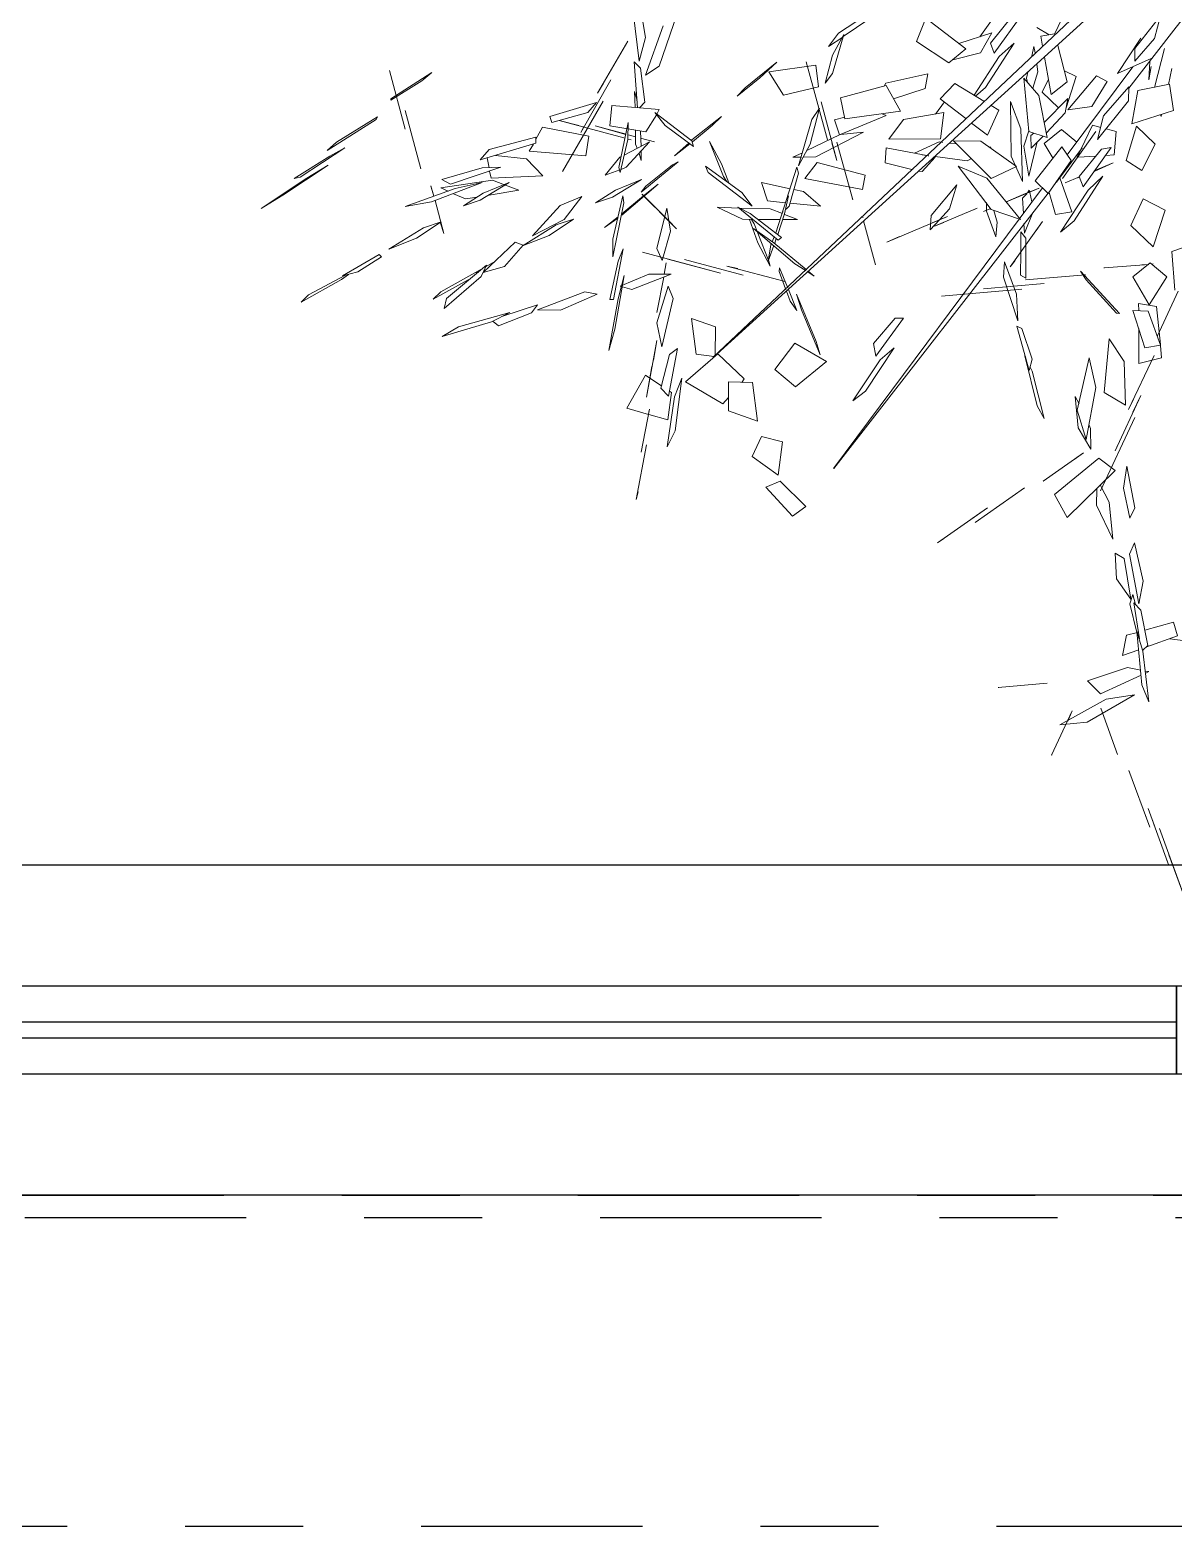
# Model space of a CAD drawing. Header units: metres. Extents: x 42 to 199, y -121 to 268.
# Drawn here: x 90.9 to 91.869, y -54.869 to -53.59 of the extents above; entities that cross this region are included whole.
import ezdxf

# ---------------------------------------------------------------- set-up
doc = ezdxf.new("R2010")
doc.units = ezdxf.units.M
doc.header["$LTSCALE"] = 0.3
doc.linetypes.add('CENTER', pattern=[2, 1.25, -0.25, 0.25, -0.25])
doc.layers.get('0').update_dxf_attribs({"color": 8})
for name, color, linetype in [('A-DWV', 8, 'Continuous'), ('A-ELEVATION 3', 8, 'Continuous'), ('A-Glass', 8, 'Continuous'), ('A-Pelmet', 8, 'CENTER')]:
    doc.layers.add(name, color=color, linetype=linetype)
doc.layers.add('A-LANDSCAPE', color=8, linetype='Continuous', lineweight=5)
doc.layers.add('DA HOUSE ARCH LAYOUT', color=8, linetype='Continuous', lineweight=9)

# ---------------------------------------------------------------- blocks, each defined once
blk = doc.blocks.new('*U145')
at = {"color": 8}
for points in [[(1.5858, -0.025), (1.6358, -0.025), (1.6358, 0.05), (1.5858, 0.05)], [(1.6358, 0.05), (1.6358, -0.025), (3.3483, -0.025), (3.3483, 0.05)], [(3.3983, -0.025), (3.3483, -0.025), (3.3483, 0.05), (3.3983, 0.05)]]:
    blk.add_lwpolyline(points, close=True, dxfattribs=at)
at = {"layer": 'A-Glass', "color": 8}
blk.add_lwpolyline([(1.6358, 0.0195), (1.6358, 0.0055), (3.3483, 0.0055), (3.3483, 0.0195)], close=True, dxfattribs=at)
blk = doc.blocks.new('02PTRX29')
at = {"color": 8, "linetype": 'Continuous', "transparency": 33554572}
for p, q in [((0.26547, -0.24593), (0.10873, -0.10361)), ((0.11272, -0.10171), (0.26547, -0.2458)), ((0.16281, -0.12258), (0.15238, -0.10766)), ((0.21728, -0.12119), (0.20058, -0.11019)), ((0.29147, -0.12284), (0.29394, -0.10829)), ((0.08919, -0.12119), (0.08179, -0.11183)), ((0.09564, -0.12322), (0.09336, -0.11449)), ((0.10323, -0.12701), (0.09336, -0.11449)), ((0.13416, -0.12157), (0.1298, -0.11246)), ((0.15731, -0.12891), (0.14649, -0.11373)), ((0.15029, -0.11449), (0.15883, -0.12499)), ((0.16832, -0.12714), (0.18369, -0.11537)), ((0.18369, -0.11537), (0.18729, -0.12436)), ((0.21538, -0.12246), (0.20513, -0.1155)), ((0.28616, -0.13384), (0.27933, -0.11373)), ((0.29394, -0.13195), (0.29622, -0.1131)), ((0.10551, -0.14232), (0.08919, -0.12119)), ((0.13397, -0.1217), (0.13416, -0.12145)), ((0.13947, -0.12233), (0.13416, -0.12145)), ((0.13625, -0.12183), (0.14099, -0.11892)), ((0.17097, -0.12512), (0.15826, -0.12107)), ((0.15826, -0.12107), (0.16262, -0.12878)), ((0.21519, -0.1217), (0.21955, -0.13663)), ((0.21955, -0.12967), (0.21519, -0.1217)), ((0.21728, -0.12119), (0.22107, -0.12625)), ((0.28464, -0.11828), (0.29147, -0.13726)), ((0.09184, -0.12701), (0.09564, -0.14207)), ((0.09564, -0.12322), (0.10323, -0.13195)), ((0.10987, -0.13663), (0.10095, -0.12309)), ((0.10323, -0.12701), (0.10323, -0.13195)), ((0.12923, -0.13992), (0.13283, -0.12587)), ((0.13871, -0.12613), (0.13947, -0.12233)), ((0.14213, -0.12625), (0.14156, -0.12878)), ((0.14213, -0.12625), (0.14289, -0.13005)), ((0.14972, -0.12499), (0.16073, -0.14207)), ((0.15541, -0.13018), (0.14972, -0.12499)), ((0.15883, -0.12499), (0.15731, -0.12891)), ((0.16832, -0.12714), (0.17477, -0.13258)), ((0.18729, -0.12436), (0.17477, -0.13258)), ((0.21557, -0.12271), (0.22107, -0.12625)), ((0.29394, -0.13195), (0.29147, -0.12284)), ((0.2983, -0.12423), (0.29849, -0.12461)), ((0.2983, -0.12423), (0.30988, -0.14422)), ((0.09697, -0.13093), (0.10987, -0.13663)), ((0.09754, -0.13207), (0.09792, -0.13916)), ((0.13549, -0.14472), (0.13796, -0.13043)), ((0.14099, -0.13309), (0.14061, -0.13599)), ((0.16509, -0.14498), (0.15541, -0.13018)), ((0.16262, -0.12878), (0.17325, -0.13144)), ((0.2224, -0.14042), (0.21955, -0.12967)), ((0.22145, -0.16218), (0.22961, -0.1322)), ((0.241, -0.13233), (0.24745, -0.1384)), ((0.25314, -0.14219), (0.241, -0.13233)), ((0.29337, -0.1346), (0.29584, -0.1322)), ((0.29451, -0.14991), (0.29584, -0.1322)), ((0.09033, -0.14093), (0.089, -0.13473)), ((0.09697, -0.13397), (0.09792, -0.13916)), ((0.10399, -0.1341), (0.12923, -0.168)), ((0.11803, -0.13751), (0.11386, -0.13979)), ((0.12904, -0.15067), (0.11803, -0.13751)), ((0.12581, -0.13789), (0.13037, -0.13562)), ((0.12581, -0.13789), (0.12961, -0.14991)), ((0.1389, -0.14384), (0.13644, -0.1389)), ((0.14593, -0.13852), (0.14023, -0.1451)), ((0.14061, -0.13599), (0.14251, -0.14232)), ((0.14403, -0.15902), (0.14593, -0.13852)), ((0.14441, -0.13612), (0.14498, -0.13852)), ((0.1446, -0.14017), (0.14498, -0.13852)), ((0.18388, -0.14245), (0.18293, -0.13675)), ((0.18293, -0.13675), (0.19906, -0.14042)), ((0.2224, -0.14042), (0.21955, -0.13663)), ((0.226, -0.13346), (0.22487, -0.14181)), ((0.226, -0.13346), (0.24403, -0.13599)), ((0.23834, -0.14498), (0.24403, -0.13599)), ((0.24745, -0.1384), (0.25618, -0.14536)), ((0.29147, -0.13726), (0.28616, -0.13384)), ((0.29166, -0.14776), (0.29337, -0.1346)), ((0.31633, -0.1594), (0.30475, -0.13916)), ((0.37743, -0.13954), (0.37364, -0.13625)), ((0.37364, -0.13625), (0.38939, -0.14637)), ((0.38388, -0.15813), (0.38996, -0.13549)), ((0.08995, -0.1408), (0.08843, -0.15092)), ((0.10209, -0.14321), (0.08995, -0.1408)), ((0.10437, -0.15598), (0.10209, -0.14321)), ((0.10551, -0.14181), (0.11537, -0.15295)), ((0.10551, -0.14181), (0.1057, -0.14713)), ((0.11386, -0.13979), (0.11974, -0.1494)), ((0.13549, -0.14472), (0.12923, -0.13992)), ((0.13264, -0.14991), (0.1389, -0.14384)), ((0.16073, -0.14207), (0.16452, -0.14536)), ((0.17249, -0.14055), (0.1613, -0.14738)), ((0.17818, -0.14637), (0.17249, -0.14055)), ((0.19602, -0.14637), (0.18388, -0.14245)), ((0.19887, -0.14131), (0.19337, -0.15118)), ((0.19887, -0.14131), (0.21652, -0.14599)), ((0.19906, -0.14042), (0.19963, -0.14156)), ((0.22487, -0.14181), (0.23834, -0.14498)), ((0.25618, -0.14536), (0.25314, -0.14219)), ((0.29565, -0.14359), (0.2947, -0.147)), ((0.29565, -0.14359), (0.29546, -0.14978)), ((0.3076, -0.14042), (0.30988, -0.14422)), ((0.37743, -0.13954), (0.38939, -0.147)), ((0.11765, -0.16206), (0.1057, -0.14713)), ((0.11974, -0.1494), (0.12904, -0.15067)), ((0.12999, -0.15181), (0.12904, -0.14624)), ((0.12904, -0.14624), (0.13815, -0.15548)), ((0.14023, -0.1451), (0.13701, -0.1613)), ((0.14706, -0.15801), (0.15105, -0.14751)), ((0.15105, -0.14751), (0.15086, -0.16851)), ((0.1556, -0.1508), (0.15845, -0.14902)), ((0.1556, -0.1508), (0.15997, -0.16041)), ((0.16073, -0.14776), (0.16073, -0.14776)), ((0.16832, -0.15396), (0.17818, -0.14637)), ((0.17648, -0.14763), (0.17989, -0.15231)), ((0.21652, -0.14599), (0.21481, -0.15409)), ((0.22392, -0.14763), (0.21784, -0.17015)), ((0.22449, -0.15004), (0.22752, -0.15434)), ((0.22449, -0.15004), (0.22809, -0.16383)), ((0.28616, -0.15054), (0.30438, -0.14902)), ((0.28616, -0.15054), (0.28711, -0.15231)), ((0.29375, -0.14991), (0.29166, -0.14776)), ((0.30438, -0.14902), (0.30513, -0.15687)), ((0.30779, -0.14738), (0.32335, -0.17433)), ((0.32828, -0.1532), (0.31026, -0.14789)), ((0.31026, -0.14789), (0.31367, -0.15168)), ((0.38939, -0.147), (0.38939, -0.14637)), ((0.08843, -0.15092), (0.10437, -0.15598)), ((0.09298, -0.15244), (0.09317, -0.1532)), ((0.09317, -0.1532), (0.09336, -0.15257)), ((0.11537, -0.15295), (0.11765, -0.16206)), ((0.11955, -0.15662), (0.11632, -0.1575)), ((0.12543, -0.16889), (0.11955, -0.15662)), ((0.1372, -0.15952), (0.12999, -0.15181)), ((0.15997, -0.16041), (0.16604, -0.15573)), ((0.16775, -0.15434), (0.16775, -0.15434)), ((0.17799, -0.1618), (0.17667, -0.15168)), ((0.17667, -0.15168), (0.19223, -0.15434)), ((0.19223, -0.15434), (0.19792, -0.16193)), ((0.19337, -0.15118), (0.21481, -0.15409)), ((0.19887, -0.15282), (0.20039, -0.15219)), ((0.2169, -0.16028), (0.19887, -0.15282)), ((0.21481, -0.15345), (0.21879, -0.15446)), ((0.2169, -0.16028), (0.21879, -0.15446)), ((0.23265, -0.17218), (0.22752, -0.15434)), ((0.26225, -0.1532), (0.26585, -0.15674)), ((0.27363, -0.16218), (0.26225, -0.1532)), ((0.27363, -0.16256), (0.28787, -0.15168)), ((0.28787, -0.15168), (0.28388, -0.15674)), ((0.28711, -0.15244), (0.29128, -0.15915)), ((0.2983, -0.16206), (0.29811, -0.15548)), ((0.29811, -0.15548), (0.30172, -0.17281)), ((0.29925, -0.16155), (0.32468, -0.15472)), ((0.31367, -0.15168), (0.32753, -0.15548)), ((0.31709, -0.15674), (0.32468, -0.15472)), ((0.32753, -0.15548), (0.32828, -0.1532)), ((0.37781, -0.17331), (0.38388, -0.15092)), ((0.39451, -0.15333), (0.39508, -0.15434)), ((0.39451, -0.15333), (0.41026, -0.16307)), ((0.39508, -0.15434), (0.41387, -0.16636)), ((0.10266, -0.15699), (0.09545, -0.16383)), ((0.10665, -0.17015), (0.10266, -0.15699)), ((0.11424, -0.15801), (0.11044, -0.15902)), ((0.1112, -0.168), (0.11044, -0.15902)), ((0.11822, -0.15902), (0.13112, -0.17711)), ((0.12562, -0.16307), (0.1315, -0.15826)), ((0.1315, -0.15826), (0.13815, -0.16357)), ((0.13701, -0.1613), (0.14403, -0.15902)), ((0.13852, -0.16079), (0.14308, -0.16547)), ((0.14327, -0.16054), (0.14213, -0.15965)), ((0.14308, -0.16547), (0.14327, -0.16054)), ((0.14403, -0.15877), (0.14593, -0.16459)), ((0.14649, -0.17825), (0.14706, -0.15801)), ((0.17799, -0.1618), (0.19792, -0.16193)), ((0.226, -0.16876), (0.2076, -0.15927)), ((0.2076, -0.15927), (0.21652, -0.16016)), ((0.21652, -0.16016), (0.2169, -0.16028)), ((0.2169, -0.16028), (0.22942, -0.16636)), ((0.26585, -0.15674), (0.27344, -0.16294)), ((0.28388, -0.15674), (0.27306, -0.16471)), ((0.27363, -0.16218), (0.27382, -0.16243)), ((0.29337, -0.16155), (0.28806, -0.16294)), ((0.29128, -0.15915), (0.30513, -0.15687)), ((0.29318, -0.16471), (0.29337, -0.15889)), ((0.29527, -0.15851), (0.29527, -0.16383)), ((0.29811, -0.16028), (0.29527, -0.16104)), ((0.29811, -0.16193), (0.29697, -0.16218)), ((0.30115, -0.17483), (0.2983, -0.16206)), ((0.31083, -0.15687), (0.29887, -0.16003)), ((0.29906, -0.16016), (0.31083, -0.15687)), ((0.31329, -0.16079), (0.33113, -0.15737)), ((0.31443, -0.16838), (0.31329, -0.16079)), ((0.315, -0.15699), (0.31633, -0.1594)), ((0.33113, -0.15737), (0.3336, -0.16193)), ((0.3336, -0.16345), (0.3336, -0.16117)), ((0.3336, -0.16117), (0.35163, -0.16598)), ((0.10057, -0.17395), (0.09545, -0.16383)), ((0.1112, -0.168), (0.11443, -0.16825)), ((0.12315, -0.18027), (0.11234, -0.16509)), ((0.11613, -0.16585), (0.11234, -0.16509)), ((0.11613, -0.16585), (0.12467, -0.17635)), ((0.12353, -0.16534), (0.1334, -0.1785)), ((0.12505, -0.16357), (0.12505, -0.16357)), ((0.12771, -0.17015), (0.13131, -0.16484)), ((0.13131, -0.16484), (0.14156, -0.17799)), ((0.13473, -0.16939), (0.13815, -0.16357)), ((0.14403, -0.17622), (0.14099, -0.16345)), ((0.14593, -0.16459), (0.14403, -0.17622)), ((0.14877, -0.17243), (0.16243, -0.16269)), ((0.17306, -0.16256), (0.15845, -0.17711)), ((0.15864, -0.16496), (0.15921, -0.16496)), ((0.15921, -0.16496), (0.15864, -0.16496)), ((0.15864, -0.16496), (0.15883, -0.16522)), ((0.16243, -0.16269), (0.17306, -0.16256)), ((0.17439, -0.16345), (0.17192, -0.1637)), ((0.17724, -0.16319), (0.17705, -0.16319)), ((0.17781, -0.16307), (0.17856, -0.16294)), ((0.17856, -0.16294), (0.18805, -0.16737)), ((0.19887, -0.16534), (0.18331, -0.16825)), ((0.18331, -0.16825), (0.18502, -0.168)), ((0.19925, -0.17104), (0.19887, -0.16534)), ((0.21177, -0.18533), (0.21784, -0.16307)), ((0.21974, -0.16332), (0.21784, -0.17015)), ((0.22809, -0.16383), (0.23265, -0.17218)), ((0.23113, -0.16724), (0.23473, -0.16889)), ((0.2668, -0.16281), (0.26149, -0.17635)), ((0.26225, -0.17142), (0.2668, -0.16281)), ((0.27306, -0.16471), (0.27363, -0.16256)), ((0.27439, -0.1637), (0.28028, -0.16838)), ((0.28028, -0.16838), (0.27477, -0.16345)), ((0.29944, -0.168), (0.28995, -0.16294)), ((0.28995, -0.16294), (0.29887, -0.17268)), ((0.29318, -0.16661), (0.29318, -0.17015)), ((0.29318, -0.17015), (0.29394, -0.16749)), ((0.29527, -0.16383), (0.2947, -0.16547)), ((0.33625, -0.16661), (0.31443, -0.16838)), ((0.35504, -0.1699), (0.3336, -0.16345)), ((0.33455, -0.16383), (0.33625, -0.16661)), ((0.3372, -0.16952), (0.34916, -0.16825)), ((0.35163, -0.16598), (0.35504, -0.1699)), ((0.40704, -0.16534), (0.4243, -0.1766)), ((0.41292, -0.16851), (0.40704, -0.16534)), ((0.41387, -0.16636), (0.41026, -0.16307)), ((0.10057, -0.17395), (0.10665, -0.17015)), ((0.11158, -0.17104), (0.1186, -0.17395)), ((0.1186, -0.1742), (0.11158, -0.17104)), ((0.11822, -0.16851), (0.12505, -0.16889)), ((0.12505, -0.16889), (0.12524, -0.16889)), ((0.12524, -0.16889), (0.12543, -0.16889)), ((0.13663, -0.1828), (0.12771, -0.17015)), ((0.15086, -0.16851), (0.14649, -0.17825)), ((0.15845, -0.17711), (0.14877, -0.17243)), ((0.17116, -0.1723), (0.15845, -0.189)), ((0.16016, -0.17698), (0.17116, -0.1723)), ((0.16775, -0.17028), (0.16604, -0.16939)), ((0.16775, -0.17028), (0.18008, -0.16863)), ((0.18008, -0.16889), (0.18502, -0.17445)), ((0.18046, -0.16889), (0.18008, -0.16889)), ((0.18255, -0.16838), (0.18274, -0.16838)), ((0.18274, -0.16838), (0.18274, -0.16838)), ((0.18843, -0.17369), (0.18843, -0.17369)), ((0.189, -0.17357), (0.19925, -0.17104)), ((0.22543, -0.17091), (0.20703, -0.17584)), ((0.23018, -0.17711), (0.22543, -0.17091)), ((0.226, -0.16876), (0.23075, -0.16889)), ((0.23151, -0.16889), (0.23473, -0.16889)), ((0.23265, -0.17509), (0.23322, -0.17268)), ((0.24137, -0.19798), (0.23322, -0.17268)), ((0.25447, -0.18242), (0.26832, -0.1723)), ((0.2594, -0.17875), (0.26225, -0.17142)), ((0.26832, -0.1723), (0.26737, -0.17471)), ((0.27895, -0.17066), (0.28103, -0.1718)), ((0.27895, -0.17066), (0.29318, -0.1823)), ((0.29128, -0.18002), (0.28103, -0.1718)), ((0.29887, -0.17268), (0.30077, -0.17357)), ((0.30134, -0.16889), (0.30077, -0.16863)), ((0.30172, -0.17281), (0.30115, -0.17483)), ((0.30703, -0.17584), (0.30134, -0.16889)), ((0.30134, -0.17369), (0.30703, -0.17584)), ((0.3372, -0.16952), (0.33094, -0.1761)), ((0.34707, -0.17268), (0.35428, -0.17293)), ((0.36643, -0.17926), (0.34707, -0.17268)), ((0.35163, -0.17293), (0.35238, -0.16914)), ((0.35428, -0.17293), (0.36984, -0.17749)), ((0.378, -0.17281), (0.37781, -0.17331)), ((0.41292, -0.16851), (0.42658, -0.17711)), ((0.42241, -0.17736), (0.41349, -0.17192)), ((0.41349, -0.17192), (0.43094, -0.18356)), ((0.12126, -0.18154), (0.11556, -0.17622)), ((0.11556, -0.17622), (0.12657, -0.19343)), ((0.12315, -0.18027), (0.12467, -0.17635)), ((0.12448, -0.17648), (0.12999, -0.17875)), ((0.12448, -0.1766), (0.12524, -0.17686)), ((0.13207, -0.17686), (0.12752, -0.18989)), ((0.14156, -0.17799), (0.13663, -0.1828)), ((0.14725, -0.1928), (0.16016, -0.17698)), ((0.17173, -0.17951), (0.1816, -0.19128)), ((0.17458, -0.18875), (0.17173, -0.17951)), ((0.18502, -0.17445), (0.18615, -0.1742)), ((0.20798, -0.18128), (0.20703, -0.17584)), ((0.20798, -0.18128), (0.23018, -0.17711)), ((0.23265, -0.17509), (0.23625, -0.18774)), ((0.24688, -0.17863), (0.23587, -0.18103)), ((0.2446, -0.18571), (0.24688, -0.17863)), ((0.26737, -0.17471), (0.25048, -0.18774)), ((0.26149, -0.17635), (0.26035, -0.17812)), ((0.28654, -0.17926), (0.29223, -0.18369)), ((0.30058, -0.19115), (0.28654, -0.17926)), ((0.30305, -0.18154), (0.29299, -0.17749)), ((0.29299, -0.17749), (0.30419, -0.18432)), ((0.35087, -0.17698), (0.33094, -0.1761)), ((0.34024, -0.18154), (0.34536, -0.17964)), ((0.35504, -0.18546), (0.34385, -0.17863)), ((0.34385, -0.17863), (0.3539, -0.18268)), ((0.34574, -0.17951), (0.3503, -0.17774)), ((0.3503, -0.17774), (0.37022, -0.18065)), ((0.35087, -0.17698), (0.35144, -0.1742)), ((0.35428, -0.17863), (0.36472, -0.1809)), ((0.37383, -0.18609), (0.35428, -0.17863)), ((0.36984, -0.17749), (0.36643, -0.17926)), ((0.42241, -0.17736), (0.43929, -0.18862)), ((0.4243, -0.1766), (0.42658, -0.17711)), ((0.1, -0.18495), (0.09165, -0.18925)), ((0.1, -0.18495), (0.10475, -0.1952)), ((0.13188, -0.19773), (0.12126, -0.18154)), ((0.13625, -0.18242), (0.13378, -0.1909)), ((0.21898, -0.28869), (0.13663, -0.18268)), ((0.21917, -0.28869), (0.13871, -0.18065)), ((0.14004, -0.18078), (0.14536, -0.1828)), ((0.14004, -0.18078), (0.15238, -0.18596)), ((0.14289, -0.18609), (0.14365, -0.18242)), ((0.14365, -0.1823), (0.14384, -0.18154)), ((0.14384, -0.18154), (0.1446, -0.18255)), ((0.14479, -0.18293), (0.14649, -0.1847)), ((0.14536, -0.1828), (0.15276, -0.18609)), ((0.14649, -0.1847), (0.14612, -0.19052)), ((0.21196, -0.18483), (0.21177, -0.18533)), ((0.23075, -0.18204), (0.22411, -0.18774)), ((0.23075, -0.18204), (0.23435, -0.18128)), ((0.23796, -0.19065), (0.23644, -0.18369)), ((0.25048, -0.18774), (0.25447, -0.18242)), ((0.2928, -0.18306), (0.27952, -0.19646)), ((0.28255, -0.1933), (0.2928, -0.18318)), ((0.29318, -0.1823), (0.29128, -0.18002)), ((0.29223, -0.18369), (0.30058, -0.19065)), ((0.2928, -0.18318), (0.2928, -0.18306)), ((0.29982, -0.18647), (0.3002, -0.18381)), ((0.3002, -0.18381), (0.304, -0.20039)), ((0.31064, -0.18647), (0.30305, -0.18154)), ((0.31064, -0.18647), (0.30419, -0.18432)), ((0.31595, -0.18407), (0.3243, -0.18748)), ((0.31595, -0.18407), (0.32278, -0.19292)), ((0.34024, -0.18154), (0.35163, -0.18356)), ((0.3539, -0.18268), (0.36149, -0.18761)), ((0.35504, -0.18546), (0.36149, -0.18761)), ((0.36073, -0.18495), (0.35618, -0.18432)), ((0.36073, -0.18495), (0.36529, -0.18293)), ((0.36472, -0.1809), (0.38388, -0.18786)), ((0.36738, -0.18192), (0.37022, -0.18065)), ((0.36908, -0.19824), (0.37231, -0.18559)), ((0.37402, -0.17989), (0.37288, -0.18394)), ((0.37288, -0.18394), (0.37402, -0.18002)), ((0.37402, -0.18002), (0.37402, -0.17989)), ((0.43929, -0.18862), (0.43094, -0.18356)), ((0.09621, -0.20342), (0.09165, -0.18925)), ((0.13378, -0.1909), (0.12752, -0.18989)), ((0.14574, -0.19811), (0.14251, -0.19014)), ((0.15845, -0.189), (0.14725, -0.1928)), ((0.15238, -0.18596), (0.15257, -0.18622)), ((0.1575, -0.18938), (0.15617, -0.19393)), ((0.16035, -0.18963), (0.15674, -0.1995)), ((0.15864, -0.18862), (0.16149, -0.18976)), ((0.16035, -0.18634), (0.16035, -0.18963)), ((0.16395, -0.18849), (0.16528, -0.18913)), ((0.16395, -0.18849), (0.18027, -0.19545)), ((0.17837, -0.19305), (0.17458, -0.18875)), ((0.1816, -0.19128), (0.18198, -0.19684)), ((0.22411, -0.18774), (0.23587, -0.1866)), ((0.23796, -0.1909), (0.23303, -0.1928)), ((0.23625, -0.18774), (0.23739, -0.18887)), ((0.23758, -0.18647), (0.2446, -0.18571)), ((0.23796, -0.19065), (0.24062, -0.19862)), ((0.23853, -0.18989), (0.23891, -0.19001)), ((0.24346, -0.18875), (0.23872, -0.19052)), ((0.25124, -0.19052), (0.2391, -0.19975)), ((0.24043, -0.20077), (0.25599, -0.18812)), ((0.25542, -0.18849), (0.24346, -0.18875)), ((0.25599, -0.18812), (0.25124, -0.19052)), ((0.25409, -0.19267), (0.26396, -0.18812)), ((0.25561, -0.18849), (0.26396, -0.18812)), ((0.28331, -0.18849), (0.28179, -0.19735)), ((0.28711, -0.20406), (0.28331, -0.18849)), ((0.304, -0.20722), (0.29982, -0.18647)), ((0.30058, -0.19065), (0.30058, -0.19115)), ((0.3243, -0.18748), (0.33493, -0.19912)), ((0.38388, -0.18786), (0.37383, -0.18609)), ((0.09621, -0.20342), (0.10475, -0.1952)), ((0.12657, -0.19343), (0.13188, -0.19773)), ((0.13871, -0.19368), (0.15124, -0.21114)), ((0.13871, -0.19368), (0.14118, -0.1971)), ((0.14593, -0.19444), (0.14574, -0.19811)), ((0.15617, -0.19393), (0.15674, -0.1995)), ((0.17534, -0.19166), (0.19868, -0.20153)), ((0.18122, -0.19419), (0.17534, -0.19166)), ((0.17667, -0.19406), (0.18027, -0.19545)), ((0.18198, -0.19684), (0.17837, -0.19305)), ((0.20304, -0.21025), (0.2076, -0.19343)), ((0.20779, -0.19204), (0.20798, -0.19191)), ((0.20798, -0.19191), (0.20798, -0.19204)), ((0.23303, -0.1928), (0.23853, -0.1928)), ((0.23397, -0.20987), (0.24991, -0.19634)), ((0.23967, -0.1928), (0.24821, -0.1928)), ((0.24991, -0.19634), (0.24213, -0.20178)), ((0.24972, -0.19457), (0.24403, -0.20886)), ((0.24821, -0.20178), (0.25143, -0.1928)), ((0.25067, -0.1928), (0.24972, -0.19457)), ((0.25029, -0.1928), (0.25409, -0.19267)), ((0.27952, -0.19646), (0.28255, -0.1933)), ((0.30191, -0.19178), (0.30722, -0.19596)), ((0.30722, -0.19596), (0.3021, -0.19229)), ((0.32847, -0.19899), (0.31918, -0.19267)), ((0.31918, -0.19267), (0.32582, -0.19495)), ((0.33493, -0.19912), (0.32278, -0.19292)), ((0.33853, -0.20292), (0.32582, -0.19495)), ((0.36908, -0.19824), (0.37041, -0.19393)), ((0.37003, -0.19381), (0.37686, -0.19609)), ((0.37952, -0.20001), (0.37003, -0.19381)), ((0.37686, -0.19609), (0.39015, -0.20431)), ((0.08084, -0.20241), (0.089, -0.20519)), ((0.14517, -0.20001), (0.14706, -0.1976)), ((0.14517, -0.21544), (0.14517, -0.20001)), ((0.14706, -0.1976), (0.14706, -0.20545)), ((0.19374, -0.19937), (0.19868, -0.20153)), ((0.24213, -0.20178), (0.22961, -0.21215)), ((0.2391, -0.19975), (0.24043, -0.20077)), ((0.24118, -0.20013), (0.24175, -0.20203)), ((0.24194, -0.1995), (0.2427, -0.2014)), ((0.24213, -0.20292), (0.24422, -0.20886)), ((0.24308, -0.20216), (0.24327, -0.20266)), ((0.24327, -0.20266), (0.24422, -0.20886)), ((0.24346, -0.21076), (0.24821, -0.20178)), ((0.28179, -0.19735), (0.28502, -0.20861)), ((0.304, -0.20039), (0.304, -0.20722)), ((0.33872, -0.20304), (0.32847, -0.19899)), ((0.33853, -0.20279), (0.34157, -0.20153)), ((0.34574, -0.21101), (0.33853, -0.20279)), ((0.34157, -0.20153), (0.35371, -0.21316)), ((0.37952, -0.20001), (0.39015, -0.20431)), ((0.089, -0.20519), (0.08786, -0.22012)), ((0.14706, -0.20545), (0.14706, -0.20557)), ((0.14706, -0.20557), (0.14725, -0.2143)), ((0.15124, -0.21114), (0.14934, -0.20861)), ((0.24346, -0.21076), (0.24403, -0.20886)), ((0.27648, -0.20823), (0.2539, -0.2143)), ((0.29261, -0.20545), (0.26263, -0.21354)), ((0.26263, -0.21354), (0.28293, -0.2081)), ((0.28502, -0.20861), (0.28711, -0.20406)), ((0.30191, -0.20886), (0.30001, -0.20418)), ((0.30381, -0.22366), (0.30001, -0.20418)), ((0.30191, -0.20886), (0.30513, -0.22366)), ((0.39299, -0.20722), (0.39394, -0.20633)), ((0.39299, -0.20722), (0.4021, -0.21304)), ((0.39394, -0.20633), (0.40798, -0.21456)), ((0.09735, -0.2095), (0.0909, -0.21493)), ((0.09678, -0.21), (0.09621, -0.20987)), ((0.10399, -0.21493), (0.09735, -0.2095)), ((0.11499, -0.21152), (0.09792, -0.21013)), ((0.09792, -0.21013), (0.10057, -0.21025)), ((0.1241, -0.21278), (0.10911, -0.22898)), ((0.11499, -0.21165), (0.11499, -0.21139)), ((0.11499, -0.21139), (0.11499, -0.21152)), ((0.12202, -0.21607), (0.1241, -0.21278)), ((0.12221, -0.21418), (0.14536, -0.21607)), ((0.12277, -0.21418), (0.12221, -0.21418)), ((0.14517, -0.21544), (0.14725, -0.2143)), ((0.15333, -0.20912), (0.14877, -0.22164)), ((0.15333, -0.20912), (0.15371, -0.21506)), ((0.22885, -0.21278), (0.22657, -0.21468)), ((0.22657, -0.21468), (0.22904, -0.21304)), ((0.22961, -0.21215), (0.22942, -0.21228)), ((0.22942, -0.21228), (0.22942, -0.21228)), ((0.2298, -0.21253), (0.22999, -0.2124)), ((0.2298, -0.21253), (0.2298, -0.21253)), ((0.22999, -0.2124), (0.23397, -0.20987)), ((0.23682, -0.21886), (0.23986, -0.21152)), ((0.24005, -0.21291), (0.23758, -0.21949)), ((0.26016, -0.21076), (0.23777, -0.21671)), ((0.23986, -0.21152), (0.24005, -0.21291)), ((0.25599, -0.21177), (0.26016, -0.21076)), ((0.29014, -0.21392), (0.2816, -0.21392)), ((0.2816, -0.21392), (0.29678, -0.21974)), ((0.2835, -0.2095), (0.28426, -0.21392)), ((0.30115, -0.21848), (0.29014, -0.21392)), ((0.29963, -0.21443), (0.30191, -0.22341)), ((0.30324, -0.23505), (0.29963, -0.21443)), ((0.3539, -0.21329), (0.34574, -0.21101)), ((0.35276, -0.21101), (0.34935, -0.20899)), ((0.35257, -0.21038), (0.35466, -0.21481)), ((0.35257, -0.21038), (0.36794, -0.22328)), ((0.35352, -0.21253), (0.35295, -0.2124)), ((0.35371, -0.21316), (0.3539, -0.21329)), ((0.3539, -0.21165), (0.37022, -0.22075)), ((0.35713, -0.21342), (0.35561, -0.21316)), ((0.4021, -0.21304), (0.40798, -0.21456)), ((0.40836, -0.21595), (0.40571, -0.21405)), ((0.42108, -0.22189), (0.40685, -0.2143)), ((0.09773, -0.22569), (0.0909, -0.21493)), ((0.09773, -0.22569), (0.10399, -0.21493)), ((0.11025, -0.22885), (0.12202, -0.21607)), ((0.16149, -0.21949), (0.13815, -0.21746)), ((0.14668, -0.21962), (0.17762, -0.2224)), ((0.1482, -0.23189), (0.15371, -0.21506)), ((0.23322, -0.22784), (0.23644, -0.21974)), ((0.23663, -0.21911), (0.23682, -0.21898)), ((0.23682, -0.21898), (0.23682, -0.21886)), ((0.23758, -0.21949), (0.23739, -0.21974)), ((0.23739, -0.21974), (0.23739, -0.21974)), ((0.23777, -0.21671), (0.23834, -0.21658)), ((0.28084, -0.22328), (0.28274, -0.21848)), ((0.28274, -0.21848), (0.28711, -0.23265)), ((0.28445, -0.21506), (0.28711, -0.2286)), ((0.29678, -0.21974), (0.30115, -0.21848)), ((0.36889, -0.22708), (0.35466, -0.21481)), ((0.37307, -0.22354), (0.35846, -0.21544)), ((0.40836, -0.21595), (0.42392, -0.22468)), ((0.08653, -0.2205), (0.0945, -0.23758)), ((0.1019, -0.22518), (0.09488, -0.22632)), ((0.10171, -0.22797), (0.1019, -0.22518)), ((0.14877, -0.22164), (0.1482, -0.23189)), ((0.2334, -0.22164), (0.22581, -0.23986)), ((0.23151, -0.22759), (0.2334, -0.22164)), ((0.23587, -0.2243), (0.23322, -0.22784)), ((0.2372, -0.2205), (0.23587, -0.2243)), ((0.28521, -0.24188), (0.28084, -0.22328)), ((0.30551, -0.24327), (0.30191, -0.22341)), ((0.30513, -0.22366), (0.30381, -0.22366)), ((0.31007, -0.22164), (0.31481, -0.22075)), ((0.32411, -0.22771), (0.31007, -0.22164)), ((0.31481, -0.22075), (0.33303, -0.22759)), ((0.33303, -0.22569), (0.33531, -0.22872)), ((0.33303, -0.22569), (0.34631, -0.23012)), ((0.36794, -0.22328), (0.36889, -0.22708)), ((0.37022, -0.22075), (0.37307, -0.22354)), ((0.42108, -0.22189), (0.42392, -0.22468)), ((0.09488, -0.22632), (0.09336, -0.241)), ((0.09811, -0.22809), (0.09336, -0.24125)), ((0.10399, -0.22784), (0.09811, -0.22809)), ((0.10399, -0.22784), (0.09943, -0.24226)), ((0.10911, -0.22898), (0.11025, -0.22885)), ((0.20285, -0.24542), (0.19223, -0.23087)), ((0.19223, -0.23087), (0.19545, -0.23087)), ((0.19545, -0.23087), (0.2038, -0.24062)), ((0.2243, -0.24492), (0.23151, -0.22759)), ((0.27382, -0.231), (0.26453, -0.23416)), ((0.27193, -0.24466), (0.27382, -0.231)), ((0.33303, -0.22759), (0.32411, -0.22771)), ((0.34802, -0.23378), (0.33531, -0.22872)), ((0.34366, -0.2286), (0.35068, -0.23227)), ((0.34366, -0.2286), (0.36339, -0.23416)), ((0.0945, -0.23758), (0.0945, -0.23745)), ((0.10171, -0.24833), (0.10171, -0.2348)), ((0.1427, -0.24656), (0.14668, -0.2348)), ((0.14858, -0.23391), (0.14384, -0.25099)), ((0.14858, -0.23391), (0.14668, -0.2348)), ((0.26453, -0.23416), (0.26472, -0.2453)), ((0.28711, -0.23265), (0.28521, -0.24188)), ((0.30324, -0.23505), (0.30551, -0.24327)), ((0.34802, -0.23378), (0.35011, -0.23214)), ((0.35068, -0.23227), (0.36965, -0.23783)), ((0.36339, -0.23416), (0.36965, -0.23783)), ((0.09336, -0.24137), (0.09298, -0.24606)), ((0.09336, -0.24125), (0.09943, -0.24226)), ((0.1074, -0.24745), (0.1131, -0.23884)), ((0.1131, -0.23884), (0.11499, -0.25947)), ((0.19583, -0.24226), (0.20115, -0.24681)), ((0.20684, -0.25896), (0.19583, -0.24226)), ((0.2038, -0.24062), (0.20285, -0.24542)), ((0.22183, -0.24757), (0.23397, -0.24049)), ((0.22581, -0.23986), (0.2243, -0.24492)), ((0.23397, -0.24049), (0.24175, -0.25061)), ((0.28255, -0.26086), (0.27914, -0.24251)), ((0.27914, -0.24251), (0.28217, -0.24479)), ((0.28711, -0.23948), (0.29109, -0.26124)), ((0.28844, -0.24694), (0.28711, -0.23948)), ((0.10171, -0.24833), (0.09298, -0.24606)), ((0.09602, -0.24568), (0.09583, -0.24517)), ((0.09583, -0.24517), (0.1057, -0.26604)), ((0.10683, -0.26427), (0.1074, -0.24745)), ((0.11822, -0.25757), (0.12088, -0.24606)), ((0.12088, -0.24606), (0.12543, -0.2663)), ((0.14555, -0.2453), (0.1408, -0.26453)), ((0.14384, -0.25099), (0.1427, -0.24656)), ((0.14555, -0.2453), (0.14517, -0.24593)), ((0.20115, -0.24681), (0.21177, -0.26263)), ((0.23378, -0.25731), (0.22183, -0.24757)), ((0.25352, -0.25415), (0.26358, -0.24454)), ((0.26358, -0.24454), (0.2761, -0.25529)), ((0.26472, -0.2453), (0.26472, -0.24542)), ((0.26472, -0.24542), (0.2649, -0.24555)), ((0.2649, -0.24555), (0.26509, -0.24555)), ((0.26509, -0.24555), (0.2649, -0.24555)), ((0.2649, -0.24555), (0.2649, -0.24555)), ((0.27193, -0.24466), (0.26509, -0.24555)), ((0.26547, -0.24593), (0.26547, -0.2458)), ((0.28217, -0.24479), (0.28559, -0.25782)), ((0.29109, -0.26124), (0.289, -0.24947)), ((0.13815, -0.26946), (0.1427, -0.25124)), ((0.1427, -0.25124), (0.14346, -0.24972)), ((0.24175, -0.25061), (0.23378, -0.25731)), ((0.25959, -0.25529), (0.25029, -0.25554)), ((0.25352, -0.25415), (0.25447, -0.25554)), ((0.25959, -0.25529), (0.25959, -0.26655)), ((0.2761, -0.25529), (0.26168, -0.26377)), ((0.28009, -0.27414), (0.27743, -0.2539)), ((0.27743, -0.2539), (0.28028, -0.26111)), ((0.29147, -0.25276), (0.28521, -0.25694)), ((0.29868, -0.26541), (0.29147, -0.25276)), ((0.10095, -0.2606), (0.10399, -0.26706)), ((0.11082, -0.28186), (0.10095, -0.2606)), ((0.10683, -0.26427), (0.11499, -0.25947)), ((0.11822, -0.25757), (0.12202, -0.27756)), ((0.12619, -0.26098), (0.12467, -0.26377)), ((0.12619, -0.26098), (0.12505, -0.273)), ((0.21177, -0.26263), (0.20684, -0.25896)), ((0.25029, -0.25554), (0.2484, -0.27047)), ((0.28217, -0.25896), (0.28141, -0.25947)), ((0.28141, -0.25947), (0.28293, -0.26997)), ((0.28559, -0.25782), (0.28255, -0.26086)), ((0.1057, -0.26604), (0.1038, -0.26212)), ((0.12543, -0.2663), (0.12202, -0.27756)), ((0.1408, -0.26453), (0.13815, -0.26946)), ((0.25959, -0.26655), (0.2484, -0.27047)), ((0.26168, -0.26377), (0.25959, -0.26136)), ((0.28028, -0.26111), (0.28312, -0.28034)), ((0.28995, -0.26579), (0.29014, -0.26706)), ((0.28995, -0.26579), (0.29318, -0.28236)), ((0.29033, -0.26794), (0.29868, -0.26541)), ((0.10323, -0.26908), (0.11651, -0.29729)), ((0.12088, -0.27199), (0.12031, -0.27325)), ((0.28293, -0.26997), (0.29014, -0.26794)), ((0.29014, -0.26794), (0.29033, -0.26794)), ((0.12012, -0.28122), (0.12505, -0.273)), ((0.12031, -0.27325), (0.12012, -0.28122)), ((0.23872, -0.27844), (0.24688, -0.27642)), ((0.23872, -0.27844), (0.24043, -0.29122)), ((0.24688, -0.27642), (0.25048, -0.28413)), ((0.28312, -0.28034), (0.28009, -0.27414)), ((0.10968, -0.27933), (0.11082, -0.28186)), ((0.13852, -0.2935), (0.12296, -0.28262)), ((0.12296, -0.28262), (0.12657, -0.28527)), ((0.25048, -0.28413), (0.24043, -0.29122)), ((0.29185, -0.28363), (0.29109, -0.27958)), ((0.29109, -0.27958), (0.29508, -0.30058)), ((0.10627, -0.2878), (0.10323, -0.30387)), ((0.10759, -0.29628), (0.10627, -0.2878)), ((0.11708, -0.28477), (0.11082, -0.28945)), ((0.11082, -0.28945), (0.12923, -0.30754)), ((0.11708, -0.28477), (0.13416, -0.29868)), ((0.11651, -0.29527), (0.1131, -0.30159)), ((0.13834, -0.2935), (0.13852, -0.2935)), ((0.2298, -0.30336), (0.23967, -0.2935)), ((0.24517, -0.2959), (0.23492, -0.30703)), ((0.23967, -0.2935), (0.24517, -0.2959)), ((0.10759, -0.29628), (0.10513, -0.30779)), ((0.11177, -0.31589), (0.1131, -0.30159)), ((0.11784, -0.29653), (0.11803, -0.30286)), ((0.12923, -0.30754), (0.13416, -0.29868)), ((0.16471, -0.30944), (0.14574, -0.29615)), ((0.14574, -0.29615), (0.14612, -0.29641)), ((0.29432, -0.29767), (0.29508, -0.30058)), ((0.10323, -0.30387), (0.10513, -0.30779)), ((0.11803, -0.30286), (0.11177, -0.31589)), ((0.15997, -0.30387), (0.16585, -0.30792)), ((0.15997, -0.30387), (0.17913, -0.31728)), ((0.23492, -0.30703), (0.2298, -0.30336)), ((0.1, -0.33208), (0.10342, -0.31728)), ((0.10342, -0.31728), (0.10532, -0.32171)), ((0.17913, -0.31728), (0.17686, -0.31576)), ((0.10532, -0.32171), (0.10171, -0.34081)), ((0.1074, -0.32335), (0.10475, -0.33891)), ((0.11082, -0.32133), (0.1074, -0.32335)), ((0.11082, -0.32133), (0.11025, -0.33119)), ((0.1, -0.33208), (0.10171, -0.34081)), ((0.11025, -0.33119), (0.10475, -0.33891)), ((0.10361, -0.34043), (0.10095, -0.34321)), ((0.10361, -0.34043), (0.10152, -0.35422)), ((0.10513, -0.34081), (0.10247, -0.35182)), ((0.10399, -0.33714), (0.10304, -0.34106)), ((0.10513, -0.34081), (0.10399, -0.33714)), ((0.08843, -0.34777), (0.08691, -0.35308)), ((0.09943, -0.35093), (0.08843, -0.34777)), ((0.0983, -0.35675), (0.10095, -0.34321)), ((0.09905, -0.35751), (0.08691, -0.35308)), ((0.10247, -0.35144), (0.10019, -0.35903)), ((0.10057, -0.37193), (0.10247, -0.35144)), ((0.1019, -0.35169), (0.10228, -0.35169)), ((0.10228, -0.35169), (0.10228, -0.35182)), ((0.10228, -0.35182), (0.10646, -0.35283)), ((0.10797, -0.36067), (0.10646, -0.35283)), ((0.08976, -0.35422), (0.07799, -0.35574)), ((0.10019, -0.35903), (0.09792, -0.37851)), ((0.0983, -0.35675), (0.10019, -0.35865)), ((0.10797, -0.36067), (0.10171, -0.35852)), ((0.10095, -0.36624), (0.10608, -0.36522)), ((0.10608, -0.36522), (0.12145, -0.37041)), ((0.09792, -0.36687), (0.09924, -0.36662)), ((0.09792, -0.36687), (0.09905, -0.3675)), ((0.10076, -0.36826), (0.11651, -0.37547)), ((0.11651, -0.37547), (0.12145, -0.37041)), ((0.13701, -0.3713), (0.15579, -0.37294)), ((0.09792, -0.37851), (0.10057, -0.37193)), ((0.11424, -0.3775), (0.10342, -0.37585)), ((0.12164, -0.38635), (0.10342, -0.37585)), ((0.15579, -0.37294), (0.1556, -0.37294)), ((0.11632, -0.38091), (0.10987, -0.39875)), ((0.11424, -0.3775), (0.13207, -0.38736)), ((0.12733, -0.38192), (0.1353, -0.399)), ((0.12904, -0.38597), (0.12733, -0.38192)), ((0.13207, -0.38736), (0.12164, -0.38635)), ((0.10987, -0.39875), (0.10987, -0.39862)), ((0.13511, -0.39888), (0.1353, -0.399)), ((0.10551, -0.40495), (0.09754, -0.42671)), ((0.10551, -0.40495), (0.10532, -0.40545)), ((0.09811, -0.4195), (0.09014, -0.44151)), ((0.09811, -0.4195), (0.09564, -0.4262)), ((0.09905, -0.42266), (0.09754, -0.42671)), ((0.09374, -0.42721), (0.08311, -0.45644)), ((0.09014, -0.43733), (0.08311, -0.45644)), ((0.09014, -0.44151), (0.09108, -0.43898))]:
    blk.add_line(p, q, dxfattribs=at)
blk = doc.blocks.new('DA HOUSE ARCH LAYOUT')
at = {"layer": 'A-ELEVATION 3', "color": 8}
blk.add_lwpolyline([(-8.7499, 6.33), (-5.2249, 6.33), (-5.2249, 6.05), (-8.7499, 6.05)], close=True, dxfattribs=at)
at = {"layer": 'A-Pelmet', "color": 8, "ltscale": 0.5}
for points in [[(-10.1698, 6.05), (-5.2209, 6.05), (-5.2209, 5.75), (-10.1698, 5.75)], [(-10.1508, 6.031), (-5.2399, 6.031), (-5.2399, 5.769), (-10.1508, 5.769)]]:
    blk.add_lwpolyline(points, close=True, dxfattribs=at)
at = {"layer": 'A-DWV', "color": 8, "xscale": -1, "rotation": 359.9999999999999}
blk.add_blockref('*U145', (-3.6391, 6.1775), dxfattribs=at)
at = {"layer": 'A-LANDSCAPE', "color": 8, "lineweight": 35, "transparency": 33554457, "xscale": -2.203045860934945, "yscale": 2.203045860934944, "zscale": 2.203045860934944, "rotation": 359.9999999999996}
blk.add_blockref('02PTRX29', (-5.0828, 7.3021), dxfattribs=at)

msp = doc.modelspace()

# ---------------------------------------------------------------- block references
at = {"layer": 'DA HOUSE ARCH LAYOUT'}
msp.add_blockref('DA HOUSE ARCH LAYOUT', (97.1462, -60.628), dxfattribs=at)

doc.saveas('drawing.dxf')
